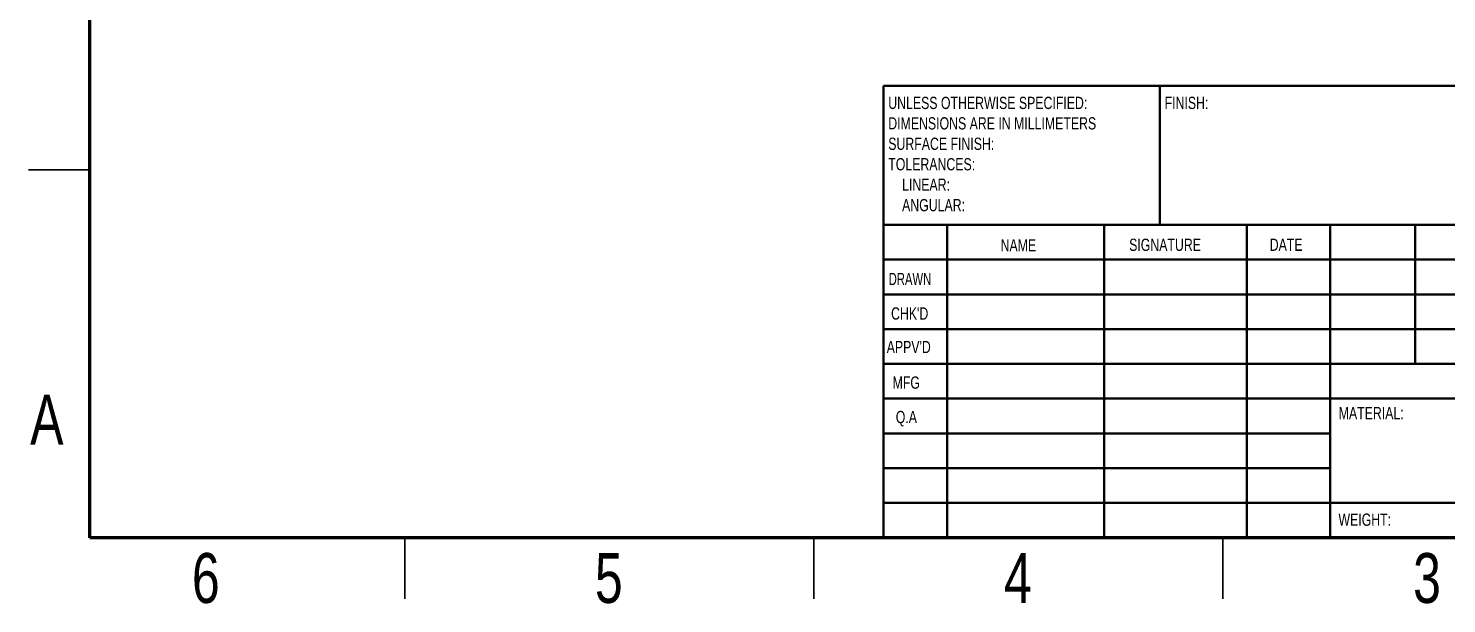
# Model space of a CAD drawing. Header units: millimetres. Extents: x 2 to 294, y 2 to 208.
# Drawn here: x 2.5 to 175.8, y 1.9 to 72.3 of the extents above; entities that cross this region are included whole.
import ezdxf

# ---------------------------------------------------------------- set-up
doc = ezdxf.new("R2010")
doc.units = ezdxf.units.MM
doc.styles.add('SLDTEXTSTYLE0', font='TXT', dxfattribs={"width": 0.75})
doc.styles.add('SLDTEXTSTYLE1', font='TXT', dxfattribs={"width": 0.686449})

# ---------------------------------------------------------------- blocks, each defined once
blk = doc.blocks.new('SW_NOTE_0')
at = {"color": 0, "linetype": 'Continuous', "lineweight": 0, "char_height": 1.5, "attachment_point": 1, "style": 'SLDTEXTSTYLE0'}
for s, insert in [('UNLESS OTHERWISE SPECIFIED:', (0, 1.93)), ('DIMENSIONS ARE IN MILLIMETERS', (0, -0.57)), ('SURFACE FINISH:', (0, -3.07)), ('TOLERANCES:', (0, -5.57)), ('LINEAR:', (1.69, -8.07)), ('ANGULAR:', (1.69, -10.57))]:
    blk.add_mtext(s, dxfattribs=dict(at, insert=insert))

msp = doc.modelspace()

# ---------------------------------------------------------------- linework, layer by layer
at = {"color": 7, "linetype": 'Continuous', "lineweight": 70}
for p, q in [((10, 10), (10, 200)), ((287, 10), (10, 10))]:
    msp.add_line(p, q, dxfattribs=at)
at = {"color": 7, "linetype": 'Continuous', "lineweight": 50}
for p, q in [((107, 65.25), (287, 65.25)), ((107, 65.25), (107, 10)), ((140.8, 48.25), (140.8, 65.25)), ((287, 48.25), (107, 48.25)), ((114.8, 48.25), (114.8, 10)), ((133.991, 48.25), (133.991, 10)), ((151.3989, 48.25), (151.3989, 10)), ((161.6, 10), (161.6, 48.25)), ((172, 31.25), (172, 48.25)), ((205.8, 44), (107, 44)), ((205.8, 39.75), (107, 39.75)), ((205.8, 35.5), (107, 35.5)), ((205.8, 31.25), (107, 31.25)), ((161.6, 27), (107, 27)), ((161.6, 27), (287, 27)), ((161.6, 22.7499), (107, 22.7499)), ((161.6, 18.5), (107, 18.5)), ((107, 14.25), (287, 14.25))]:
    msp.add_line(p, q, dxfattribs=at)
at = {"color": 7, "linetype": 'Continuous', "lineweight": 35}
for p, q in [((10, 55), (2.5, 55)), ((48.5, 10), (48.5, 2.5)), ((98.5, 10), (98.5, 2.5)), ((148.5, 2.5), (148.5, 10)), ((148.5, 10), (148.5, 2.5))]:
    msp.add_line(p, q, dxfattribs=at)

# ---------------------------------------------------------------- block references
at = {"color": 7, "linetype": 'Continuous', "lineweight": 0}
msp.add_blockref('SW_NOTE_0', (107.5937, 61.9874), dxfattribs=at)

# ---------------------------------------------------------------- texts
for s, insert, char_height, attachment_point, style in [('FINISH:', (141.3713, 63.9193), 1.5, 1, 'SLDTEXTSTYLE0'), ('NAME', (121.3222, 46.5015), 1.5, 1, 'SLDTEXTSTYLE0'), ('SIGNATURE', (137.0336, 46.5618), 1.5, 1, 'SLDTEXTSTYLE0'), ('DATE', (154.2147, 46.5762), 1.5, 1, 'SLDTEXTSTYLE0'), ('DRAWN', (107.6434, 42.3848), 1.5, 1, 'SLDTEXTSTYLE1'), ("CHK'D", (107.9392, 38.1619), 1.5, 1, 'SLDTEXTSTYLE0'), ("APPV'D", (107.4017, 34.0659), 1.5, 1, 'SLDTEXTSTYLE0'), ('MFG', (108.124, 29.7158), 1.5, 1, 'SLDTEXTSTYLE0'), ('A', (4.7566, 27.4757), 6.096, 2, 'SLDTEXTSTYLE0'), ('Q.A', (108.509, 25.5047), 1.5, 1, 'SLDTEXTSTYLE0'), ('MATERIAL:', (162.6459, 25.9861), 1.5, 1, 'SLDTEXTSTYLE0'), ('WEIGHT:', (162.6178, 12.9493), 1.4986, 1, 'SLDTEXTSTYLE0'), ('6', (24.1886, 8.1137), 6.096, 2, 'SLDTEXTSTYLE0'), ('5', (73.4386, 8.1137), 6.096, 2, 'SLDTEXTSTYLE0'), ('4', (123.4386, 8.1137), 6.096, 2, 'SLDTEXTSTYLE0'), ('3', (173.4386, 8.1137), 6.096, 2, 'SLDTEXTSTYLE0')]:
    msp.add_mtext(s, dxfattribs=dict(at, insert=insert, char_height=char_height, attachment_point=attachment_point, style=style))

doc.saveas('drawing.dxf')
